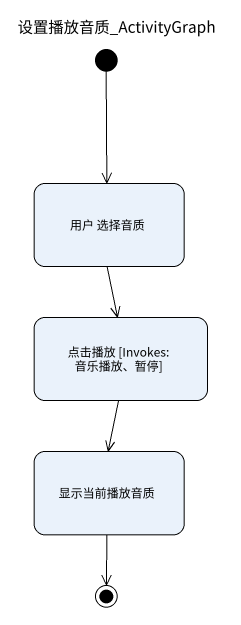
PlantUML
@startuml
title 设置播放音质_ActivityGraph
hide empty description
state "用户 选择音质" as 用户_选择音质
state "点击播放 [Invokes: 音乐播放、暂停]" as 点击播放_Invokes_音乐播放_暂停
state 显示当前播放音质
[*] --> 用户_选择音质
用户_选择音质 --> 点击播放_Invokes_音乐播放_暂停
点击播放_Invokes_音乐播放_暂停 --> 显示当前播放音质
显示当前播放音质 --> [*]
@enduml
